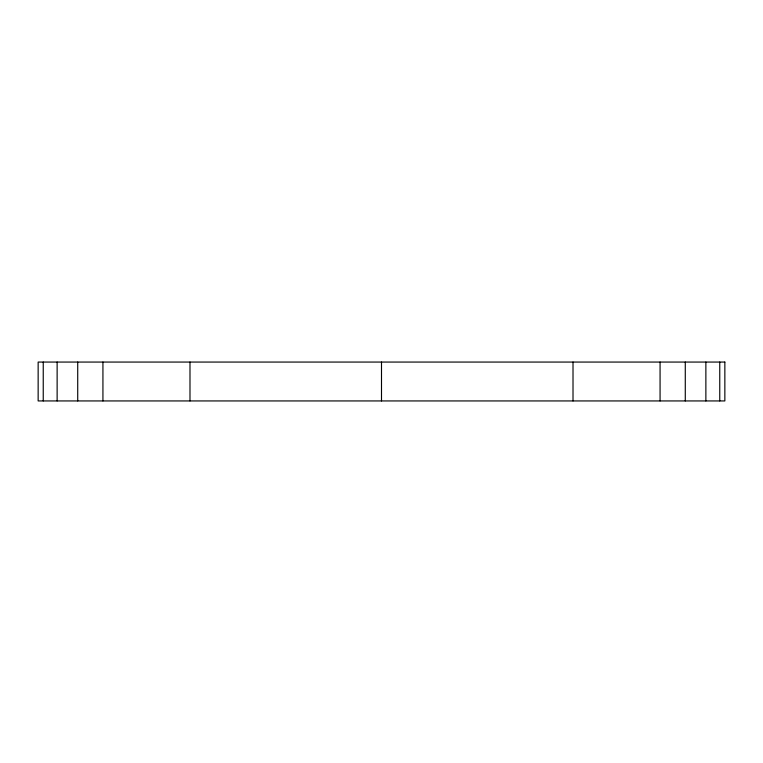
<?xml version="1.0" encoding="UTF-8"?>
<svg xmlns="http://www.w3.org/2000/svg" width="763" height="763" viewBox="0 0 763 763"><rect width="100%" height="100%" fill="white"/><g stroke="black" fill="none" stroke-linecap="round" stroke-linejoin="round"><path stroke-width="1.14" d="M719.757 362.063L719.757 400.937M705.87 362.063L705.87 400.937M685.279 362.063L685.279 400.937M660.071 362.063L660.071 400.937M573.013 362.063L573.013 400.937M381.5 362.063L381.5 400.937M189.987 362.063L189.987 400.937M102.929 362.063L102.929 400.937M77.721 362.063L77.721 400.937M57.13 362.063L57.13 400.937M43.243 362.063L43.243 400.937M724.85 362.063L38.15 362.063L38.15 400.937L724.85 400.937L724.85 362.063"/></g></svg>
